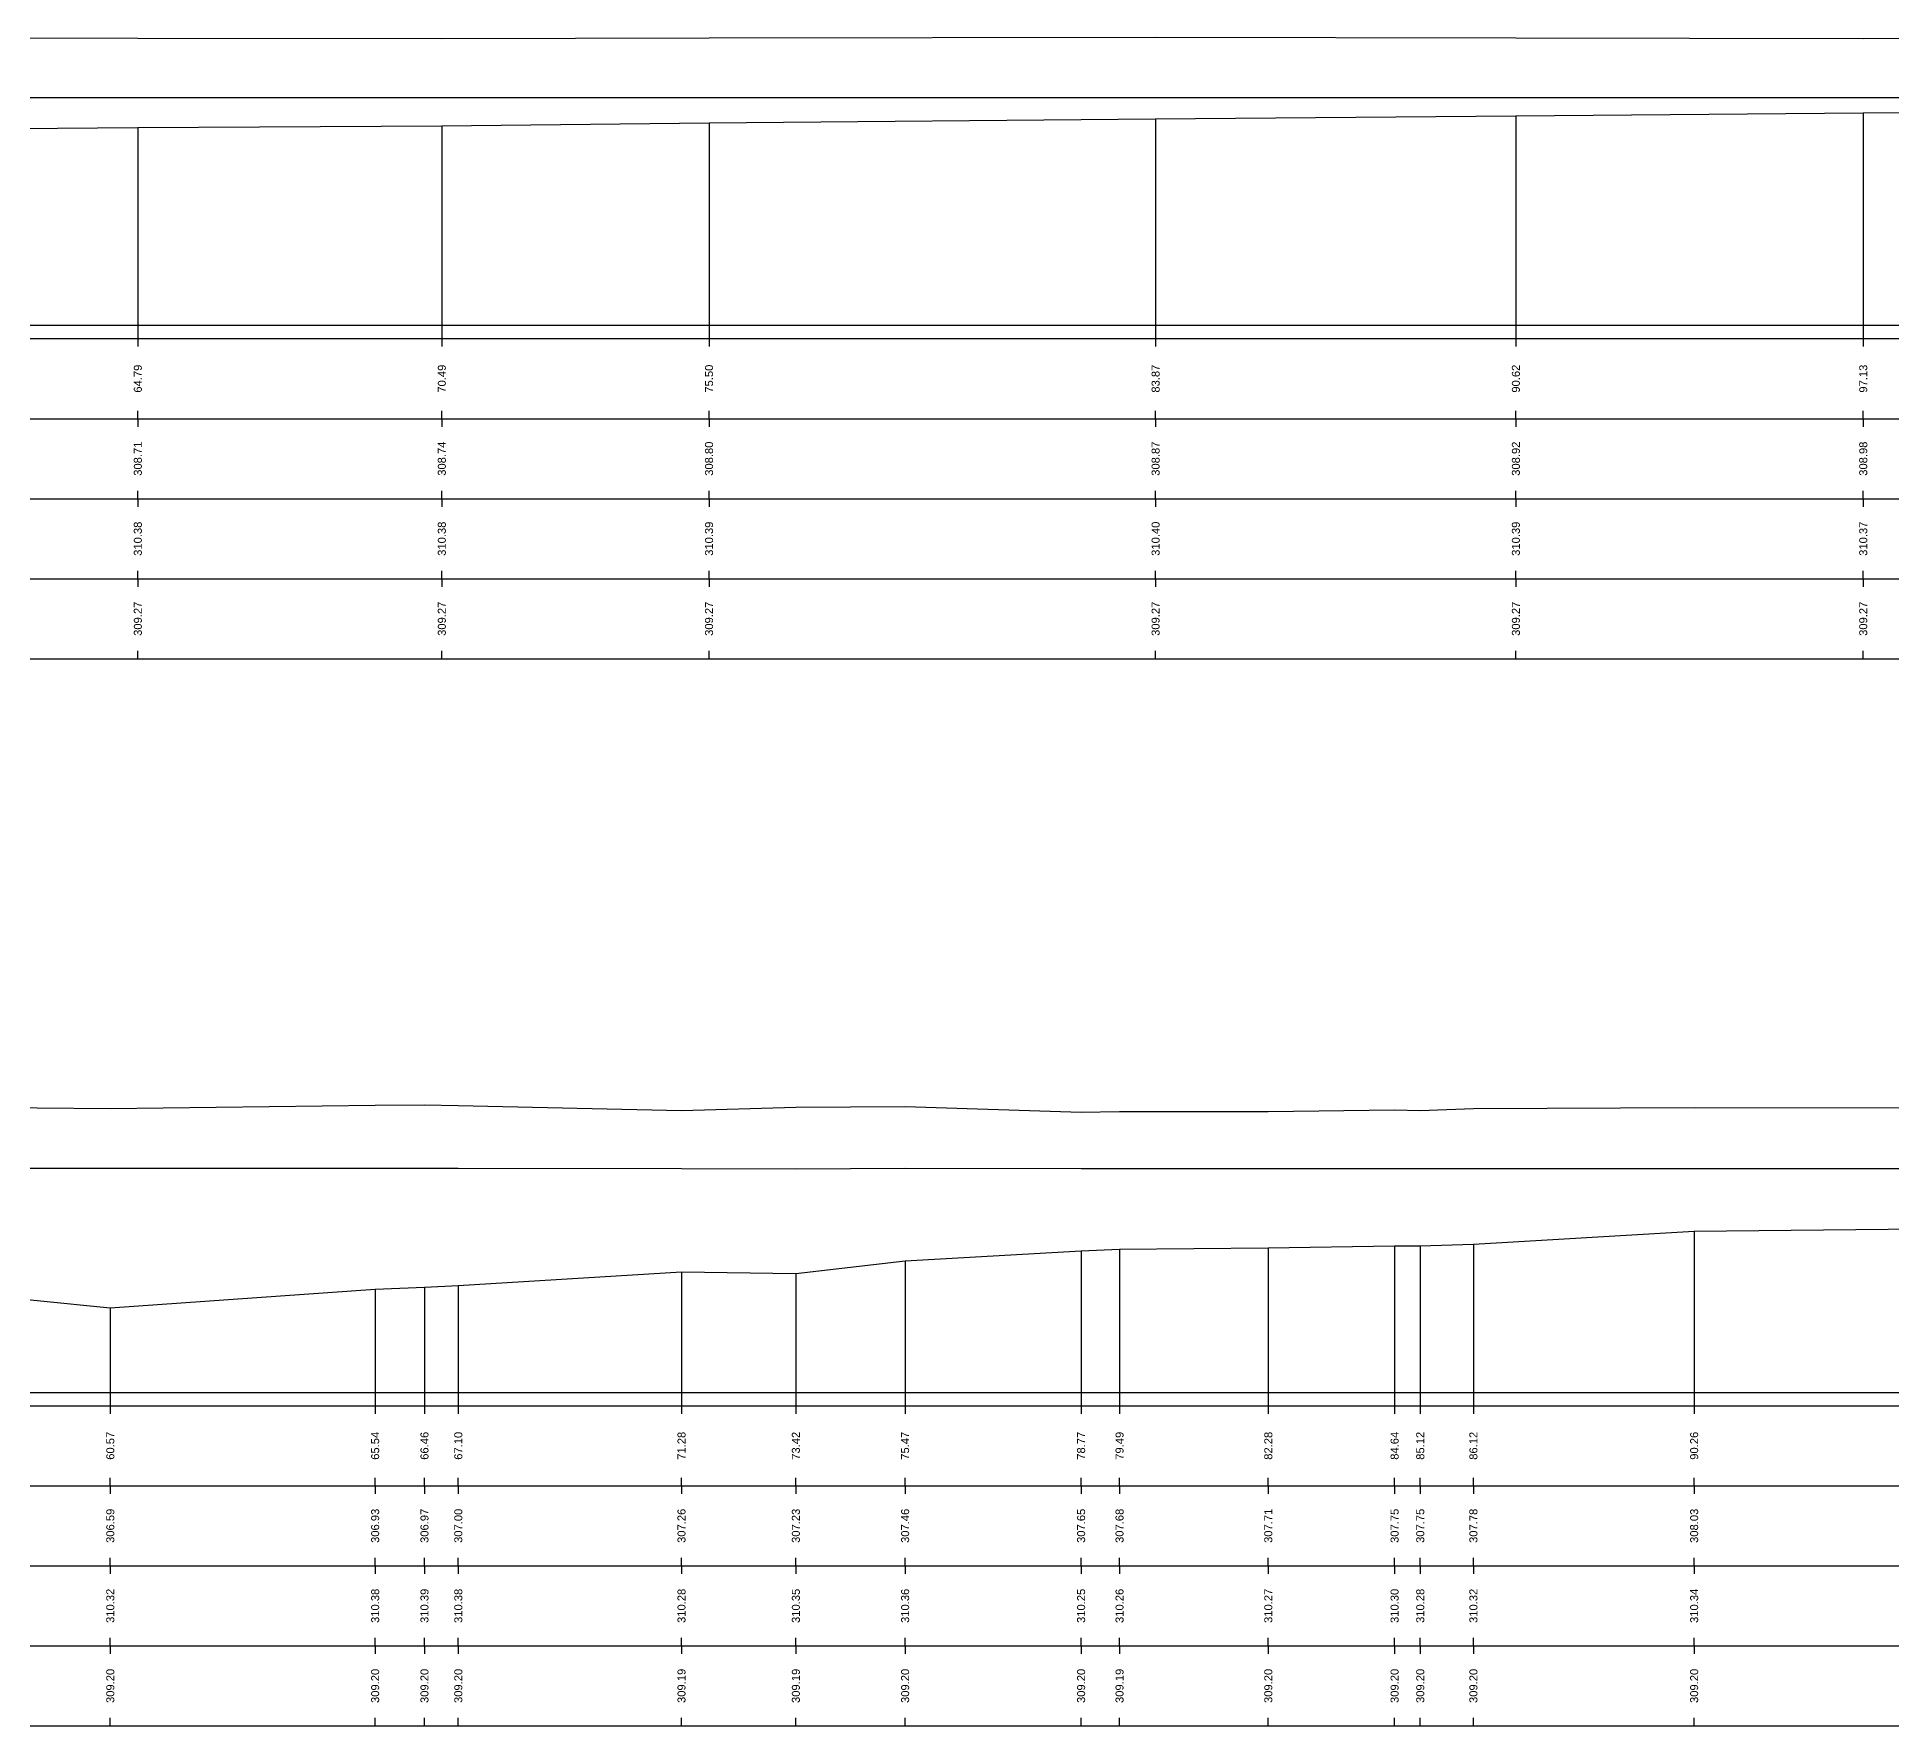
# Model space of a CAD drawing. Header units: millimetres. Extents: x -8 to 448, y 259 to 295.
# Drawn here: x 209.91 to 244.67, y 258.75 to 290.4 of the extents above; entities that cross this region are included whole.
import ezdxf
from ezdxf.enums import TextEntityAlignment as Align

# ---------------------------------------------------------------- set-up
doc = ezdxf.new("R2010")
doc.units = ezdxf.units.MM
doc.styles.get("Standard").update_dxf_attribs({"font": 'arial.ttf'})

msp = doc.modelspace()

# ---------------------------------------------------------------- linework, layer by layer
at = {"layer": 'band'}
for p, q in [((211.797, 284.75), (211.797, 284.6)), ((217.494, 284.75), (217.494, 284.6)), ((222.502, 284.75), (222.502, 284.6)), ((230.871, 284.75), (230.871, 284.6)), ((237.623, 284.75), (237.623, 284.6)), ((244.133, 284.75), (244.133, 284.6)), ((211.797, 283.25), (211.797, 283.4)), ((217.494, 283.25), (217.494, 283.4)), ((222.502, 283.25), (222.502, 283.4)), ((230.871, 283.25), (230.871, 283.4)), ((237.623, 283.25), (237.623, 283.4)), ((244.133, 283.25), (244.133, 283.4)), ((211.797, 283.25), (211.797, 283.1)), ((217.494, 283.25), (217.494, 283.1)), ((222.502, 283.25), (222.502, 283.1)), ((230.871, 283.25), (230.871, 283.1)), ((237.623, 283.25), (237.623, 283.1)), ((244.133, 283.25), (244.133, 283.1)), ((211.797, 281.75), (211.797, 281.9)), ((211.797, 281.75), (211.797, 281.6)), ((217.494, 281.75), (217.494, 281.9)), ((217.494, 281.75), (217.494, 281.6)), ((222.502, 281.75), (222.502, 281.9)), ((222.502, 281.75), (222.502, 281.6)), ((230.871, 281.75), (230.871, 281.9)), ((230.871, 281.75), (230.871, 281.6)), ((237.623, 281.75), (237.623, 281.9)), ((237.623, 281.75), (237.623, 281.6)), ((244.133, 281.75), (244.133, 281.9)), ((244.133, 281.75), (244.133, 281.6)), ((211.797, 280.25), (211.797, 280.4)), ((211.797, 280.25), (211.797, 280.1)), ((217.494, 280.25), (217.494, 280.4)), ((217.494, 280.25), (217.494, 280.1)), ((222.502, 280.25), (222.502, 280.4)), ((222.502, 280.25), (222.502, 280.1)), ((230.871, 280.25), (230.871, 280.4)), ((230.871, 280.25), (230.871, 280.1)), ((237.623, 280.25), (237.623, 280.4)), ((237.623, 280.25), (237.623, 280.1)), ((244.133, 280.25), (244.133, 280.4)), ((244.133, 280.25), (244.133, 280.1)), ((211.797, 278.75), (211.797, 278.9)), ((217.494, 278.75), (217.494, 278.9)), ((222.502, 278.75), (222.502, 278.9)), ((230.871, 278.75), (230.871, 278.9)), ((237.623, 278.75), (237.623, 278.9)), ((244.133, 278.75), (244.133, 278.9)), ((211.281, 264.75), (211.281, 264.6)), ((216.245, 264.75), (216.245, 264.6)), ((217.169, 264.75), (217.169, 264.6)), ((217.803, 264.75), (217.803, 264.6)), ((221.986, 264.75), (221.986, 264.6)), ((224.129, 264.75), (224.129, 264.6)), ((226.177, 264.75), (226.177, 264.6)), ((229.475, 264.75), (229.475, 264.6)), ((230.195, 264.75), (230.195, 264.6)), ((232.983, 264.75), (232.983, 264.6)), ((235.35, 264.75), (235.35, 264.6)), ((235.831, 264.75), (235.831, 264.6)), ((236.827, 264.75), (236.827, 264.6)), ((240.964, 264.75), (240.964, 264.6)), ((211.281, 263.25), (211.281, 263.4)), ((211.281, 263.25), (211.281, 263.1)), ((216.245, 263.25), (216.245, 263.4)), ((216.245, 263.25), (216.245, 263.1)), ((217.169, 263.25), (217.169, 263.4)), ((217.169, 263.25), (217.169, 263.1)), ((217.803, 263.25), (217.803, 263.4)), ((217.803, 263.25), (217.803, 263.1)), ((221.986, 263.25), (221.986, 263.4)), ((221.986, 263.25), (221.986, 263.1)), ((224.129, 263.25), (224.129, 263.4)), ((224.129, 263.25), (224.129, 263.1)), ((226.177, 263.25), (226.177, 263.4)), ((226.177, 263.25), (226.177, 263.1)), ((229.475, 263.25), (229.475, 263.4)), ((229.475, 263.25), (229.475, 263.1)), ((230.195, 263.25), (230.195, 263.4)), ((230.195, 263.25), (230.195, 263.1)), ((232.983, 263.25), (232.983, 263.4)), ((232.983, 263.25), (232.983, 263.1)), ((235.35, 263.25), (235.35, 263.4)), ((235.35, 263.25), (235.35, 263.1)), ((235.831, 263.25), (235.831, 263.4)), ((235.831, 263.25), (235.831, 263.1)), ((236.827, 263.25), (236.827, 263.4)), ((236.827, 263.25), (236.827, 263.1)), ((240.964, 263.25), (240.964, 263.4)), ((240.964, 263.25), (240.964, 263.1)), ((211.281, 261.75), (211.281, 261.9)), ((211.281, 261.75), (211.281, 261.6)), ((216.245, 261.75), (216.245, 261.9)), ((216.245, 261.75), (216.245, 261.6)), ((217.169, 261.75), (217.169, 261.9)), ((217.169, 261.75), (217.169, 261.6)), ((217.803, 261.75), (217.803, 261.9)), ((217.803, 261.75), (217.803, 261.6)), ((221.986, 261.75), (221.986, 261.9)), ((221.986, 261.75), (221.986, 261.6)), ((224.129, 261.75), (224.129, 261.9)), ((224.129, 261.75), (224.129, 261.6)), ((226.177, 261.75), (226.177, 261.9)), ((226.177, 261.75), (226.177, 261.6)), ((229.475, 261.75), (229.475, 261.9)), ((229.475, 261.75), (229.475, 261.6)), ((230.195, 261.75), (230.195, 261.9)), ((230.195, 261.75), (230.195, 261.6)), ((232.983, 261.75), (232.983, 261.9)), ((232.983, 261.75), (232.983, 261.6)), ((235.35, 261.75), (235.35, 261.9)), ((235.35, 261.75), (235.35, 261.6)), ((235.831, 261.75), (235.831, 261.9)), ((235.831, 261.75), (235.831, 261.6)), ((236.827, 261.75), (236.827, 261.9)), ((236.827, 261.75), (236.827, 261.6)), ((240.964, 261.75), (240.964, 261.9)), ((240.964, 261.75), (240.964, 261.6)), ((211.281, 260.25), (211.281, 260.4)), ((216.245, 260.25), (216.245, 260.4)), ((217.169, 260.25), (217.169, 260.4)), ((217.803, 260.25), (217.803, 260.4)), ((221.986, 260.25), (221.986, 260.4)), ((224.129, 260.25), (224.129, 260.4)), ((226.177, 260.25), (226.177, 260.4)), ((229.475, 260.25), (229.475, 260.4)), ((230.195, 260.25), (230.195, 260.4)), ((232.983, 260.25), (232.983, 260.4)), ((235.35, 260.25), (235.35, 260.4)), ((235.831, 260.25), (235.831, 260.4)), ((236.827, 260.25), (236.827, 260.4)), ((240.964, 260.25), (240.964, 260.4)), ((211.281, 260.25), (211.281, 260.1)), ((216.245, 260.25), (216.245, 260.1)), ((217.169, 260.25), (217.169, 260.1)), ((217.803, 260.25), (217.803, 260.1)), ((221.986, 260.25), (221.986, 260.1)), ((224.129, 260.25), (224.129, 260.1)), ((226.177, 260.25), (226.177, 260.1)), ((229.475, 260.25), (229.475, 260.1)), ((230.195, 260.25), (230.195, 260.1)), ((232.983, 260.25), (232.983, 260.1)), ((235.35, 260.25), (235.35, 260.1)), ((235.831, 260.25), (235.831, 260.1)), ((236.827, 260.25), (236.827, 260.1)), ((240.964, 260.25), (240.964, 260.1)), ((211.281, 258.75), (211.281, 258.9)), ((216.245, 258.75), (216.245, 258.9)), ((217.169, 258.75), (217.169, 258.9)), ((217.803, 258.75), (217.803, 258.9)), ((221.986, 258.75), (221.986, 258.9)), ((224.129, 258.75), (224.129, 258.9)), ((226.177, 258.75), (226.177, 258.9)), ((229.475, 258.75), (229.475, 258.9)), ((230.195, 258.75), (230.195, 258.9)), ((232.983, 258.75), (232.983, 258.9)), ((235.35, 258.75), (235.35, 258.9)), ((235.831, 258.75), (235.831, 258.9)), ((236.827, 258.75), (236.827, 258.9)), ((240.964, 258.75), (240.964, 258.9))]:
    msp.add_line(p, q, dxfattribs=at)
at = {"layer": 'frame'}
for p, q in [((-7.5, 284.75), (448.327, 284.75)), ((0, 285), (448.327, 285)), ((-7.5, 283.25), (448.327, 283.25)), ((-7.5, 281.75), (448.327, 281.75)), ((-7.5, 280.25), (448.327, 280.25)), ((-7.5, 278.75), (448.327, 278.75)), ((0, 265), (382.486, 265)), ((-7.5, 264.75), (382.486, 264.75)), ((-7.5, 263.25), (382.486, 263.25)), ((-7.5, 261.75), (382.486, 261.75)), ((-7.5, 260.25), (382.486, 260.25)), ((-7.5, 258.75), (382.486, 258.75))]:
    msp.add_line(p, q, dxfattribs=at)
at = {"layer": 'marker', "color": 253}
for p, q in [((230.871, 288.868), (230.871, 285)), ((237.623, 288.923), (237.623, 285)), ((244.133, 288.979), (244.133, 285)), ((211.797, 288.706), (211.797, 285)), ((217.494, 288.738), (217.494, 285)), ((222.502, 288.795), (222.502, 285)), ((211.797, 285), (211.797, 284.75)), ((217.494, 285), (217.494, 284.75)), ((222.502, 285), (222.502, 284.75)), ((230.871, 285), (230.871, 284.75)), ((237.623, 285), (237.623, 284.75)), ((244.133, 285), (244.133, 284.75)), ((240.964, 268.025), (240.964, 265)), ((230.195, 267.683), (230.195, 265)), ((232.983, 267.709), (232.983, 265)), ((235.35, 267.745), (235.35, 265)), ((235.831, 267.746), (235.831, 265)), ((236.827, 267.781), (236.827, 265)), ((226.177, 267.464), (226.177, 265)), ((229.475, 267.654), (229.475, 265)), ((217.169, 266.972), (217.169, 265)), ((217.803, 267.001), (217.803, 265)), ((221.986, 267.262), (221.986, 265)), ((224.129, 267.229), (224.129, 265)), ((216.245, 266.935), (216.245, 265)), ((211.281, 266.588), (211.281, 265)), ((211.281, 265), (211.281, 264.75)), ((216.245, 265), (216.245, 264.75)), ((217.169, 265), (217.169, 264.75)), ((217.803, 265), (217.803, 264.75)), ((221.986, 265), (221.986, 264.75)), ((224.129, 265), (224.129, 264.75)), ((226.177, 265), (226.177, 264.75)), ((229.475, 265), (229.475, 264.75)), ((230.195, 265), (230.195, 264.75)), ((232.983, 265), (232.983, 264.75)), ((235.35, 265), (235.35, 264.75)), ((235.831, 265), (235.831, 264.75)), ((236.827, 265), (236.827, 264.75)), ((240.964, 265), (240.964, 264.75))]:
    msp.add_line(p, q, dxfattribs=at)
at = {"layer": 'profile', "true_color": 0xff007f}
for points in [[(134.759, 290.389), (140.426, 290.388), (149.307, 290.385), (150.652, 290.386), (161.907, 290.393), (166.129, 290.39), (178.917, 290.39), (180.562, 290.39), (181.142, 290.39), (192.417, 290.383), (195.155, 290.386), (203.492, 290.396), (211.797, 290.382), (217.494, 290.377), (222.502, 290.387), (230.871, 290.402), (237.623, 290.386), (244.133, 290.373), (251.171, 290.392), (257.601, 290.398), (267.047, 290.384), (272.803, 290.388), (278.709, 290.394), (282.955, 290.389)], [(208.538, 270.345), (211.281, 270.32), (216.245, 270.384), (217.169, 270.387), (217.803, 270.379), (221.986, 270.281), (224.129, 270.347), (226.177, 270.357), (229.475, 270.251), (230.195, 270.264), (232.983, 270.266), (235.35, 270.298), (235.831, 270.284), (236.827, 270.32), (240.964, 270.343), (245.207, 270.336)]]:
    msp.add_lwpolyline(points, dxfattribs=at)
at = {"layer": 'profile'}
for points in [[(134.759, 287.762), (140.426, 287.895), (149.307, 288.042), (150.652, 288.062), (161.907, 288.315), (166.129, 288.396), (178.917, 288.438), (180.562, 288.441), (181.142, 288.444), (192.417, 288.547), (195.155, 288.566), (203.492, 288.641), (211.797, 288.706), (217.494, 288.738), (222.502, 288.795), (230.871, 288.868), (237.623, 288.923), (244.133, 288.979), (251.171, 289.036), (257.601, 289.092), (267.047, 289.169), (272.803, 289.219), (278.709, 289.266), (282.955, 289.301)], [(208.538, 266.862), (211.281, 266.588), (216.245, 266.935), (217.169, 266.972), (217.803, 267.001), (221.986, 267.262), (224.129, 267.229), (226.177, 267.464), (229.475, 267.654), (230.195, 267.683), (232.983, 267.709), (235.35, 267.745), (235.831, 267.746), (236.827, 267.781), (240.964, 268.025), (245.207, 268.069)]]:
    msp.add_lwpolyline(points, dxfattribs=at)
at = {"layer": 'profile', "true_color": 0x1d1dff}
for points in [[(134.759, 289.269), (140.426, 289.268), (149.307, 289.267), (150.652, 289.268), (161.907, 289.271), (166.129, 289.269), (178.917, 289.269), (180.562, 289.269), (181.142, 289.269), (192.417, 289.27), (195.155, 289.271), (203.492, 289.269), (211.797, 289.27), (217.494, 289.271), (222.502, 289.27), (230.871, 289.269), (237.623, 289.271), (244.133, 289.271), (251.171, 289.269), (257.601, 289.271), (267.047, 289.271), (272.803, 289.267), (278.709, 289.282)], [(208.538, 269.2), (211.281, 269.202), (216.245, 269.203), (217.169, 269.203), (217.803, 269.203), (221.986, 269.194), (224.129, 269.193), (226.177, 269.2), (229.475, 269.196), (230.195, 269.194), (232.983, 269.196), (235.35, 269.197), (235.831, 269.197), (236.827, 269.197), (240.964, 269.197), (245.207, 269.198), (246.665, 269.198), (247.893, 269.198), (252.902, 269.197), (255.818, 269.198), (260.75, 269.198), (263.085, 269.198), (264.374, 269.24), (268.127, 269.304)]]:
    msp.add_lwpolyline(points, dxfattribs=at)

# ---------------------------------------------------------------- texts
for s, p in [('64.79', (211.797, 284)), ('70.49', (217.494, 284)), ('75.50', (222.502, 284)), ('83.87', (230.871, 284)), ('90.62', (237.623, 284)), ('97.13', (244.133, 284)), ('308.71', (211.797, 282.5)), ('308.74', (217.494, 282.5)), ('308.80', (222.502, 282.5)), ('308.87', (230.871, 282.5)), ('308.92', (237.623, 282.5)), ('308.98', (244.133, 282.5)), ('60.57', (211.281, 264)), ('65.54', (216.245, 264)), ('66.46', (217.169, 264)), ('67.10', (217.803, 264)), ('71.28', (221.986, 264)), ('73.42', (224.129, 264)), ('75.47', (226.177, 264)), ('78.77', (229.475, 264)), ('79.49', (230.195, 264)), ('82.28', (232.983, 264)), ('84.64', (235.35, 264)), ('85.12', (235.831, 264)), ('86.12', (236.827, 264)), ('90.26', (240.964, 264)), ('306.59', (211.281, 262.5)), ('306.93', (216.245, 262.5)), ('306.97', (217.169, 262.5)), ('307.00', (217.803, 262.5)), ('307.26', (221.986, 262.5)), ('307.23', (224.129, 262.5)), ('307.46', (226.177, 262.5)), ('307.65', (229.475, 262.5)), ('307.68', (230.195, 262.5)), ('307.71', (232.983, 262.5)), ('307.75', (235.35, 262.5)), ('307.75', (235.831, 262.5)), ('307.78', (236.827, 262.5)), ('308.03', (240.964, 262.5))]:
    msp.add_text(s, height=0.15, rotation=90).set_placement(p, align=Align.MIDDLE)
at = {"true_color": 0xff007f}
for s, p in [('310.38', (211.797, 281)), ('310.38', (217.494, 281)), ('310.39', (222.502, 281)), ('310.40', (230.871, 281)), ('310.39', (237.623, 281)), ('310.37', (244.133, 281)), ('310.32', (211.281, 261)), ('310.38', (216.245, 261)), ('310.39', (217.169, 261)), ('310.38', (217.803, 261)), ('310.28', (221.986, 261)), ('310.35', (224.129, 261)), ('310.36', (226.177, 261)), ('310.25', (229.475, 261)), ('310.26', (230.195, 261)), ('310.27', (232.983, 261)), ('310.30', (235.35, 261)), ('310.28', (235.831, 261)), ('310.32', (236.827, 261)), ('310.34', (240.964, 261))]:
    msp.add_text(s, height=0.15, rotation=90, dxfattribs=at).set_placement(p, align=Align.MIDDLE)
at = {"true_color": 0x1d1dff}
for s, p in [('309.27', (211.797, 279.5)), ('309.27', (217.494, 279.5)), ('309.27', (222.502, 279.5)), ('309.27', (230.871, 279.5)), ('309.27', (237.623, 279.5)), ('309.27', (244.133, 279.5)), ('309.20', (211.281, 259.5)), ('309.20', (216.245, 259.5)), ('309.20', (217.169, 259.5)), ('309.20', (217.803, 259.5)), ('309.19', (221.986, 259.5)), ('309.19', (224.129, 259.5)), ('309.20', (226.177, 259.5)), ('309.20', (229.475, 259.5)), ('309.19', (230.195, 259.5)), ('309.20', (232.983, 259.5)), ('309.20', (235.35, 259.5)), ('309.20', (235.831, 259.5)), ('309.20', (236.827, 259.5)), ('309.20', (240.964, 259.5))]:
    msp.add_text(s, height=0.15, rotation=90, dxfattribs=at).set_placement(p, align=Align.MIDDLE)

doc.saveas('drawing.dxf')
